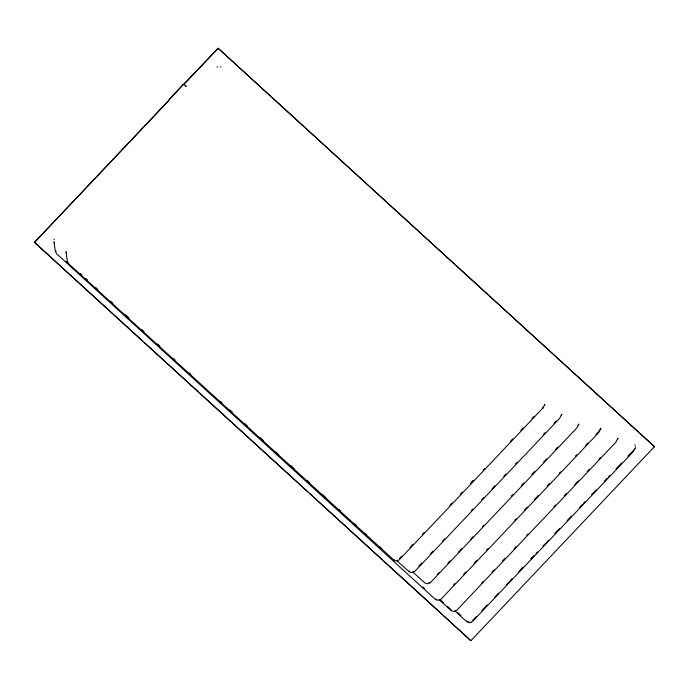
<?xml version="1.0" encoding="UTF-8"?>
<svg xmlns="http://www.w3.org/2000/svg" width="689" height="689" viewBox="0 0 689 689"><rect width="100%" height="100%" fill="white"/><g stroke="black" fill="none" stroke-linecap="round" stroke-linejoin="round"><path stroke-width="1.03" d="M635.396 447.178L635.413 446.61M218.112 48.264L654.516 446.705L218.112 48.264L183.231 84.678M654.55 446.567L470.888 640.736L34.45 242.433L168.28 100.999M470.888 640.736L443.888 615.932M635.258 447.953L635.017 448.582M54.035 239.789L54.276 239.152M634.905 448.789L632.778 452.156L472.292 621.685L469.631 622.684L467.047 621.952L454.74 610.798M617.353 439.169L618.016 438.256L615.742 442.347L456.574 610.48L453.913 611.487L451.329 610.755L439.039 599.628M169.89 98.803L168.159 101.033M544.241 405.39L544.878 404.486L542.846 408.077L399.31 559.735L397.191 560.958L394.763 560.855L68.762 263.887L67.393 261.389L66.006 251.7L66.626 253.276M578.269 424.949L578.906 424.054L576.641 428.145L430.255 582.773L427.585 583.781L425.001 583.049L413.159 572.309M617.378 439.151L617.714 438.729M561.225 415.191L561.888 414.27L559.623 418.361L414.554 571.603L411.893 572.611L409.3 571.87L396.588 560.372M168.357 100.801L170.131 98.527M169.804 98.785L183.128 84.669M170.261 98.381L183.343 84.454M167.995 101.317L34.45 242.433M218.077 48.402L185.444 82.887C182.387 83.705 185.582 86.03 185.332 85.625M471.276 482.472L472.749 480.922M399.603 558.409L401.825 556.066M409.955 547.471L412.918 544.344M422.529 534.182L424.011 532.623M449.891 505.27L452.113 502.927M460.252 494.332L462.465 491.989M470.604 483.394L473.558 480.267M483.178 470.105L484.651 468.546M510.54 441.193L512.754 438.85M520.893 430.255L523.115 427.912M531.986 418.533L534.208 416.19M418.895 566.057L421.84 562.939M430.703 553.577L432.916 551.243M442.51 541.106L444.724 538.764M471.293 510.687L472.766 509.128M481.62 499.775L483.833 497.432M491.955 488.854L494.909 485.736M503.762 476.375L505.976 474.041M515.57 463.904L517.043 462.345M543.612 434.268L545.085 432.709M553.947 423.347L556.161 421.013M437.532 574.118L439.005 572.559M447.85 563.214L450.063 560.88M458.176 552.311L461.863 548.418M470.708 539.065L472.921 536.731M482.507 526.603L483.979 525.044M511.255 496.226L512.728 494.668M521.573 485.314L523.786 482.98M531.899 474.411L534.845 471.293M543.69 461.949L546.635 458.831M555.489 449.486L557.694 447.144M598.862 430.952L600.997 428.472L598.724 432.563L441.296 598.913L439.548 600.059L436.86 600.145L435.095 599.163L56.705 253.836L55.327 251.356L53.94 241.701M453.353 585.168L454.835 583.609M463.697 574.23L465.919 571.887M474.049 563.301L477.003 560.174M486.615 550.02L488.088 548.461M514.7 520.341L516.173 518.783M524.303 510.196L527.266 507.07M534.655 499.258L538.35 495.357M547.221 485.978L549.434 483.635M559.046 473.489L560.519 471.922M575.306 456.307L576.779 454.74M585.65 445.37L587.872 443.027M596.002 434.44L598.216 432.089M481.594 583.092L483.067 581.533M491.929 572.171L494.142 569.829M502.264 561.242L505.218 558.124M514.08 548.763L516.294 546.42M526.629 535.499L528.11 533.941M553.947 506.63L555.429 505.071M564.282 495.71L566.504 493.367M574.626 484.789L578.312 480.888M587.174 471.526L589.388 469.183M598.991 459.038L600.464 457.479M481.792 610.687L484.005 608.344M510.558 580.284L512.039 578.726M520.884 569.372L523.097 567.038M531.21 558.46L534.164 555.343M543.018 545.989L545.232 543.655M554.817 533.519L557.031 531.185M583.583 503.125L585.064 501.566M593.909 492.213L596.123 489.87M604.244 481.301L607.19 478.183M616.044 468.83L618.257 466.487M627.843 456.359L630.056 454.017M474.049 618.989L476.263 616.646M484.384 608.06L487.338 604.942M494.719 597.139L498.414 593.246M506.536 584.66L509.49 581.542M518.343 572.18L520.557 569.837M530.892 558.917L532.373 557.358M536.059 553.456L537.541 551.898M546.394 542.536L548.616 540.202M556.729 531.615L559.683 528.497M567.064 520.695L571.5 516.018M579.621 507.431L582.567 504.314M591.429 494.952L593.642 492.618M608.413 477.012L609.886 475.453M618.748 466.091L621.693 462.974M629.083 455.171L634.25 449.71M473.309 619.764L472.809 620.221M429.342 582.567L428.868 582.799M217.061 67.152L217.681 66.867M413.521 571.465L412.995 571.698M470.303 622.606L470.957 622.434M468.477 621.848L469.037 621.96M220.402 66.781L221.057 67.022M436.008 598.999L436.516 599.275M394.065 559.744L394.496 560.011M409.232 570.94L409.688 571.293M466.978 621.013L467.435 621.366M457.909 612.736L460.932 615.501M439.944 599.499L443.716 602.935M447.488 606.38L451.252 609.817M80.363 273.524L81.957 274.98M85.936 278.606L87.52 280.061M95.47 287.313L97.855 289.492M110.576 301.102L112.962 303.281M125.682 314.89L128.869 317.793M141.589 329.402L143.975 331.573M157.488 343.914L159.874 346.085M173.387 358.426L174.98 359.873M189.294 372.938L190.879 374.385M220.299 401.231L221.892 402.686M229.842 409.938L232.227 412.117M244.948 423.726L247.334 425.905M260.054 437.515L263.232 440.417M275.953 452.027L278.339 454.206M291.059 465.816L294.246 468.718M306.967 480.328L309.352 482.498M322.865 494.84L325.251 497.01M338.764 509.352L340.357 510.799M354.671 523.864L356.256 525.311M365.006 533.295L366.6 534.742M380.113 547.083L381.706 548.53M65.911 261.303L67.505 262.759M422.839 587.037L424.433 588.492M34.484 242.295L142.597 340.969M144.19 342.416L307.949 491.868M309.542 493.324L442.304 614.485M54.44 243.079L54.147 242.459M634.853 444.655L635.146 445.275M55.981 251.02L56.076 251.528M543.259 407.578L542.846 408.077L543.259 407.578M186.211 86.263L185.556 85.815L186.211 86.263M617.378 433.312L617.378 433.312M600.36 423.528L600.36 423.528M561.259 409.326L561.259 409.326M544.241 399.551L544.241 399.551"/></g></svg>
